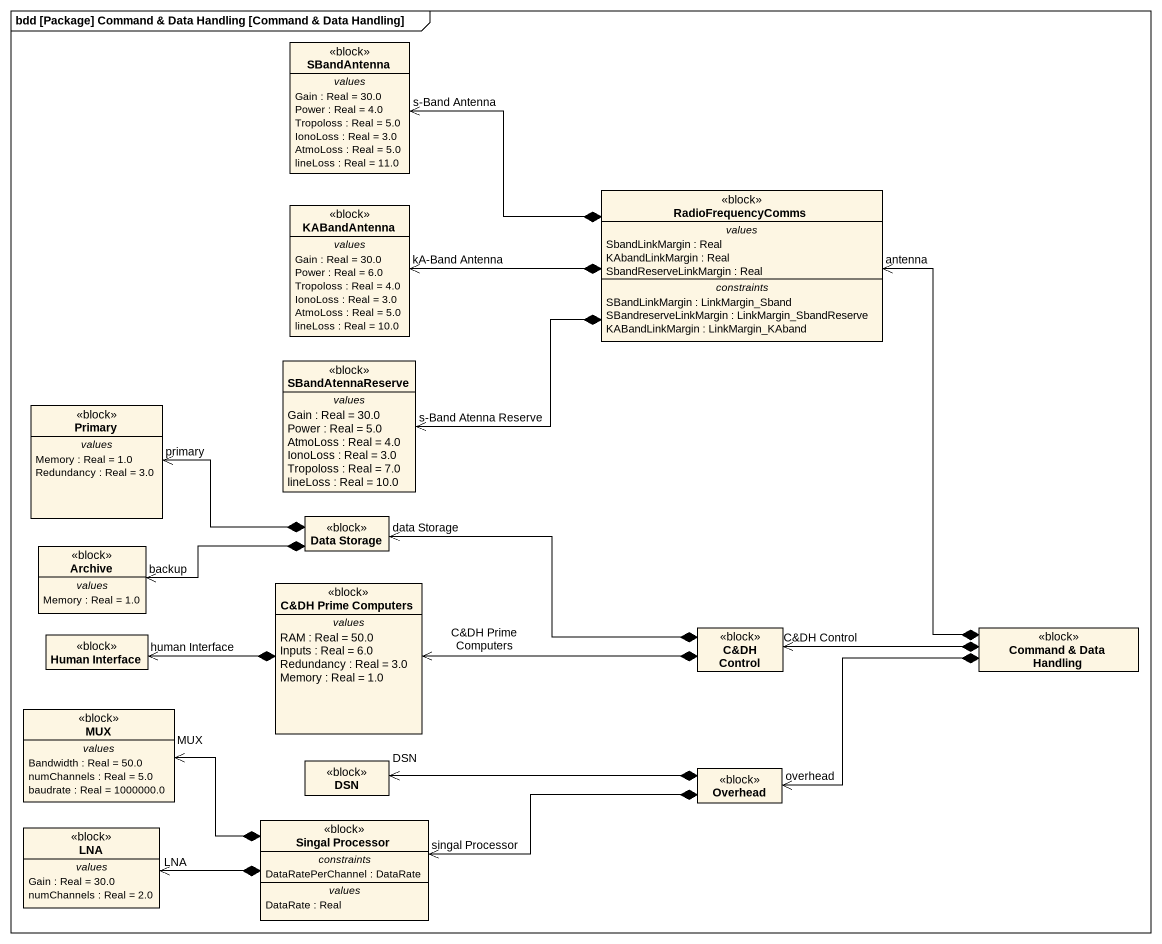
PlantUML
@startuml
mainframe bdd [Package] Command & Data Handling [Command & Data Handling]
hide circle
hide empty members
class SBandAntenna <<block>> {
  -- values --
  Gain : Real = 30.0
  Power : Real = 4.0
  Tropoloss : Real = 5.0
  IonoLoss : Real = 3.0
  AtmoLoss : Real = 5.0
  lineLoss : Real = 11.0
}
class RadioFrequencyComms <<block>> {
  -- values --
  SbandLinkMargin : Real
  KAbandLinkMargin : Real
  SbandReserveLinkMargin : Real
  -- constraints --
  SBandLinkMargin : LinkMargin_Sband
  SBandreserveLinkMargin : LinkMargin_SbandReserve
  KABandLinkMargin : LinkMargin_KAband
}
class KABandAntenna <<block>> {
  -- values --
  Gain : Real = 30.0
  Power : Real = 6.0
  Tropoloss : Real = 4.0
  IonoLoss : Real = 3.0
  AtmoLoss : Real = 5.0
  lineLoss : Real = 10.0
}
class SBandAtennaReserve <<block>> {
  -- values --
  Gain : Real = 30.0
  Power : Real = 5.0
  AtmoLoss : Real = 4.0
  IonoLoss : Real = 3.0
  Tropoloss : Real = 7.0
  lineLoss : Real = 10.0
}
class Primary <<block>> {
  -- values --
  Memory : Real = 1.0
  Redundancy : Real = 3.0
}
class "Data Storage" as Data_Storage <<block>>
class Archive <<block>> {
  -- values --
  Memory : Real = 1.0
}
class "C&DH Prime Computers" as C_DH_Prime_Computers <<block>> {
  -- values --
  RAM : Real = 50.0
  Inputs : Real = 6.0
  Redundancy : Real = 3.0
  Memory : Real = 1.0
}
class "C&DH Control" as C_DH_Control <<block>>
class "Command & Data Handling" as Command_Data_Handling <<block>>
class "Human Interface" as Human_Interface <<block>>
class MUX <<block>> {
  -- values --
  Bandwidth : Real = 50.0
  numChannels : Real = 5.0
  baudrate : Real = 1000000.0
}
class DSN <<block>>
class Overhead <<block>>
class "Singal Processor" as Singal_Processor <<block>> {
  -- constraints --
  DataRatePerChannel : DataRate
  -- values --
  DataRate : Real
}
class LNA <<block>> {
  -- values --
  Gain : Real = 30.0
  numChannels : Real = 2.0
}
RadioFrequencyComms *-left-> "s-Band Antenna" SBandAntenna
RadioFrequencyComms *-left-> "kA-Band Antenna" KABandAntenna
RadioFrequencyComms *-left-> "s-Band Atenna Reserve" SBandAtennaReserve
Data_Storage *-left-> "primary" Primary
Data_Storage *-left-> "backup" Archive
C_DH_Prime_Computers *-left-> "human Interface" Human_Interface
C_DH_Control *-left-> "data Storage" Data_Storage
C_DH_Control *-left-> "C&DH Prime Computers" C_DH_Prime_Computers
Command_Data_Handling *-up-> "antenna" RadioFrequencyComms
Command_Data_Handling *-left-> "C&DH Control" C_DH_Control
Command_Data_Handling *-left-> "overhead" Overhead
Overhead *-left-> "DSN" DSN
Overhead *-left-> "singal Processor" Singal_Processor
Singal_Processor *-left-> "MUX" MUX
Singal_Processor *-left-> "LNA" LNA
@enduml
